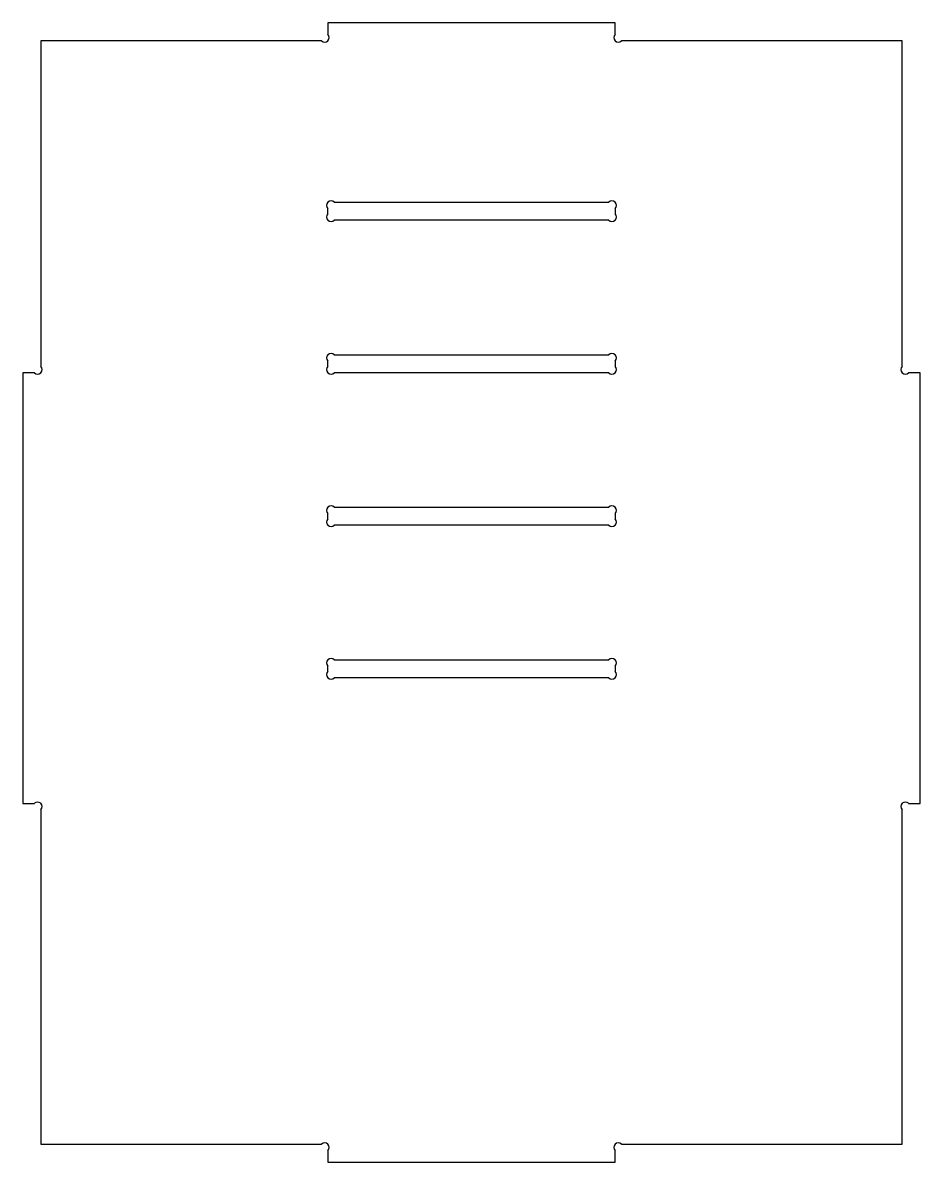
# Model space of a CAD drawing. Header units: inches. Extents: x 0 to 25, y 0 to 31.8.
import ezdxf

# ---------------------------------------------------------------- set-up
doc = ezdxf.new("R2010")
doc.units = ezdxf.units.IN
doc.layers.get('0').update_dxf_attribs({"linetype": 'CONTINUOUS'})

msp = doc.modelspace()

# ---------------------------------------------------------------- linework, layer by layer
for p, q in [((16.5, 31.75), (8.5, 31.75)), ((8.5, 31.75), (8.5, 31.427)), ((16.5, 31.427), (16.5, 31.75)), ((8.323, 31.25), (0.5, 31.25)), ((0.5, 31.25), (0.5, 22.177)), ((24.5, 31.25), (16.677, 31.25)), ((24.5, 22.177), (24.5, 31.25)), ((8.677, 26.75), (16.323, 26.75)), ((8.5, 26.427), (8.5, 26.573)), ((16.5, 26.573), (16.5, 26.427)), ((16.323, 26.25), (8.677, 26.25)), ((8.5, 22.177), (8.5, 22.323)), ((8.677, 22.5), (16.323, 22.5)), ((16.5, 22.323), (16.5, 22.177)), ((0.323, 22), (0, 22)), ((0, 22), (0, 10)), ((16.323, 22), (8.677, 22)), ((25, 22), (24.677, 22)), ((25, 10), (25, 22)), ((8.677, 18.25), (16.323, 18.25)), ((8.5, 17.927), (8.5, 18.073)), ((16.5, 18.073), (16.5, 17.927)), ((16.323, 17.75), (8.677, 17.75)), ((8.677, 14), (16.323, 14)), ((8.5, 13.677), (8.5, 13.823)), ((16.5, 13.823), (16.5, 13.677)), ((16.323, 13.5), (8.677, 13.5)), ((0, 10), (0.323, 10)), ((24.677, 10), (25, 10)), ((0.5, 9.823), (0.5, 0.5)), ((24.5, 0.5), (24.5, 9.823)), ((0.5, 0.5), (8.323, 0.5)), ((8.5, 0.323), (8.5, 0)), ((16.5, 0), (16.5, 0.323)), ((16.677, 0.5), (24.5, 0.5)), ((8.5, 0), (16.5, 0))]:
    msp.add_line(p, q)
for centre, start, end in [((8.412, 31.338), -135, 45), ((16.588, 31.338), 135, 315), ((8.588, 26.662), 45, 225), ((16.412, 26.662), -45, 135), ((8.588, 26.338), 135, 315), ((16.412, 26.338), -135, 45), ((8.588, 22.412), 45, 225), ((16.412, 22.412), -45, 135), ((0.412, 22.088), -135, 45), ((8.588, 22.088), 135, 315), ((16.412, 22.088), -135, 45), ((24.588, 22.088), 135, 315), ((8.588, 18.162), 45, 225), ((16.412, 18.162), -45, 135), ((8.588, 17.838), 135, 315), ((16.412, 17.838), -135, 45), ((8.588, 13.912), 45, 225), ((16.412, 13.912), -45, 135), ((8.588, 13.588), 135, 315), ((16.412, 13.588), -135, 45), ((0.412, 9.912), -45, 135), ((24.588, 9.912), 45, 225), ((8.412, 0.412), -45, 135), ((16.588, 0.412), 45, 225)]:
    msp.add_arc(centre, 0.125, start, end)

doc.saveas('drawing.dxf')
